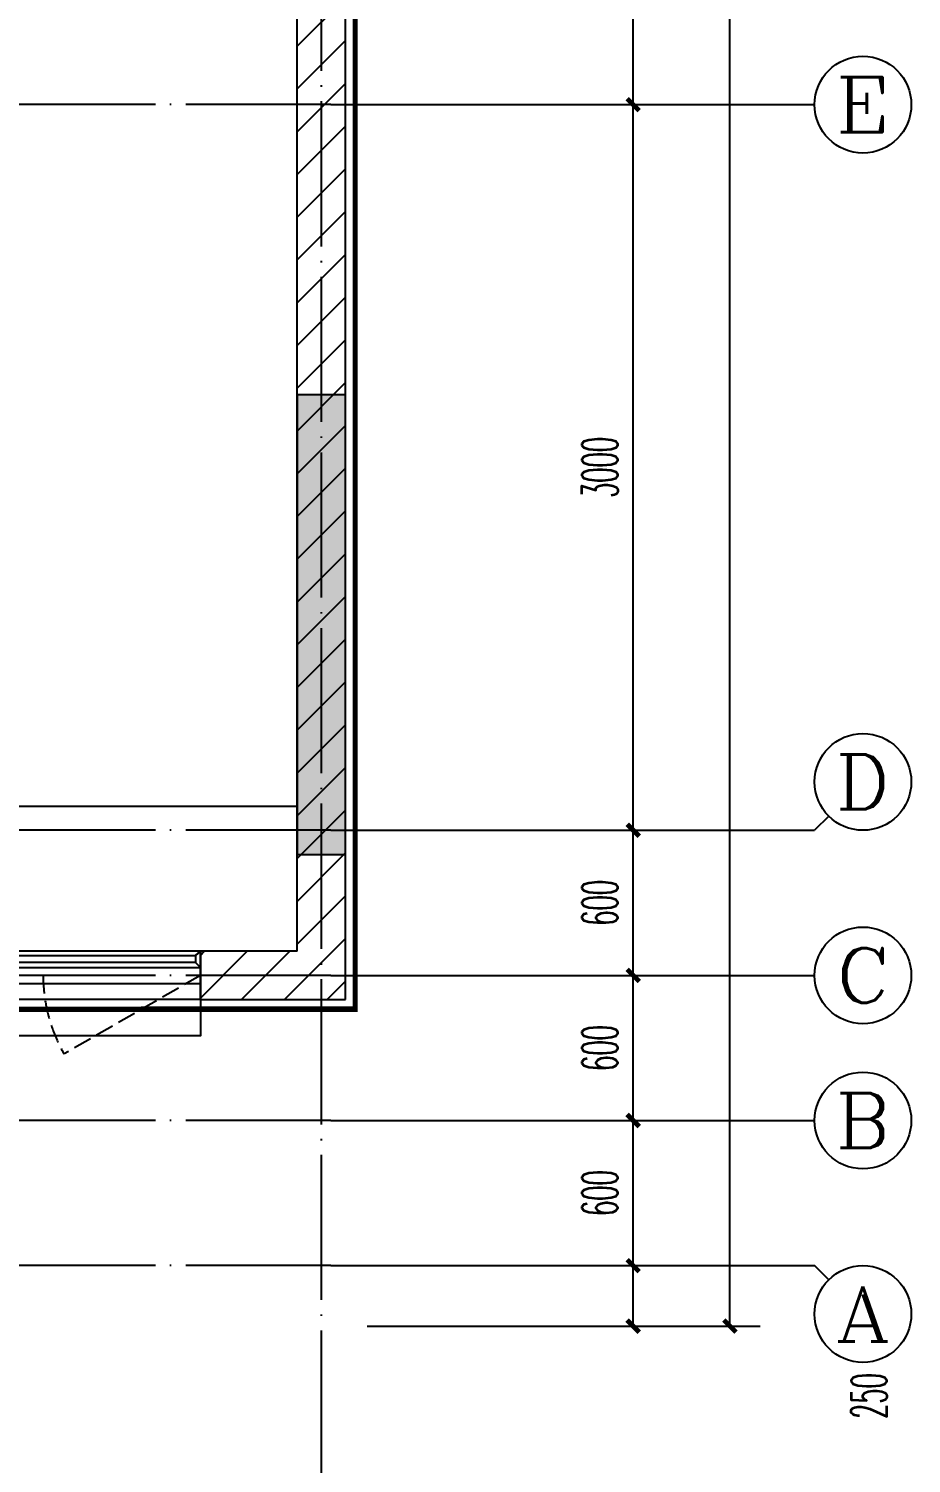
# Model space of a CAD drawing. Extents: x 27938 to 1507990, y 110129 to 923079.
# Drawn here: x 1250054 to 1253704, y 580007 to 585938 of the extents above; entities that cross this region are included whole.
import ezdxf
from ezdxf.enums import TextEntityAlignment as Align

# ---------------------------------------------------------------- set-up
doc = ezdxf.new("R2010")
doc.units = 0
doc.header["$LTSCALE"] = 1000
doc.header["$MEASUREMENT"] = 0
doc.linetypes.add('DASH', pattern=[0.35, 0.25, -0.1])
doc.linetypes.add('DOTE', pattern=[2.4200000000000004, 2, -0.2, 0.02, -0.2])
for name, color, linetype in [('----建筑底图', 8, 'Continuous'), ('3-栏杆1', 135, 'Continuous'), ('3.5方案汇报，与郭总、侯月琴确定户型_t8$0$2020.03.04 -1安徽标准化洋房户型(UA）_t8_t8$0$看线', 154, 'Continuous'), ('AXIS', 3, 'Continuous'), ('AXIS_TEXT', 7, 'Continuous'), ('COLUMN', 9, 'Continuous'), ('DOTE', 1, 'Continuous'), ('PUB_HATCH', 8, 'Continuous'), ('WALL', 9, 'Continuous'), ('WINDOW', 4, 'Continuous'), ('WINDOW_TEXT', 7, 'Continuous'), ('看线', 251, 'Continuous')]:
    doc.layers.add(name, color=color, linetype=linetype)
doc.styles.add('_TCH_AXIS', font='COMPLEX', dxfattribs={"bigfont": 'GBCBIG'})
doc.styles.add('_TCH_DIM_T3', font='SIMPLEX.shx', dxfattribs={"width": 0.4941176470588236, "bigfont": 'GBCBIG.shx'})
doc.styles.add('_TCH_WINDOW', font='SIMPLEX.shx', dxfattribs={"width": 0.7, "height": 3.5, "bigfont": 'GBCBIG.shx'})
doc.styles.add('COMPLEX', font='COMPLEX')
doc.dimstyles.new('_TCH_ARCH&&50', dxfattribs={"dimtxt": 148.75, "dimasz": 50, "dimexe": 125, "dimexo": 150, "dimgap": 63.12500000000001, "dimtad": 1, "dimdec": 0, "dimzin": 0, "dimdsep": 46, "dimtxsty": '_TCH_DIM_T3', "dimblk": 'ARCHTICK', "dimcen": 0.09, "dimclrt": 4, "dimazin": 2, "dimtfac": 1, "dimtdec": 0, "dimtix": 1, "dimtmove": 2, "dimatfit": 3, "dimfxl": 100, "dimtolj": 1, "dimtzin": 0, "dimarcsym": 0})
pattern_1 = [(45, (0, 89.755675), (-88.38838300365748, 88.3883830036575), [])]

# ---------------------------------------------------------------- blocks, each defined once
blk = doc.blocks.new('GFDGFSDFGD')
at = {"layer": 'PUB_HATCH'}
blk.add_hatch(color=0, dxfattribs=at).paths.add_polyline_path([(470716.6138186982, 367423.7237571239), (470516.6138194655, 367423.7237572445), (470516.6138193845, 365523.7242152715), (470716.6138235736, 365523.7259667461)])
at = {"layer": 'COLUMN', "color": 0}
for p, q in [((470716.6138186982, 367423.7237571239), (470516.6138194655, 367423.7237572445)), ((470516.6138194655, 367423.7237572445), (470516.6138193845, 365523.7242152715)), ((470716.6138235736, 365523.7259667461), (470716.6138186982, 367423.7237571239)), ((470516.6138193845, 365523.7242152715), (470716.6138235736, 365523.7259667461))]:
    blk.add_line(p, q, dxfattribs=at)
blk = doc.blocks.new('$WINLIB2D$00000001')
at = {"color": 0}
for points in [[(-0.4999999999999964, 0.5000000000000142), (-0.4999999999999964, -0.4999999999999858)], [(-0.4999999999999964, 0.5000000000000142), (0.5000000000000036, 0.5000000000000142)], [(0.5000000000000036, -0.4999999999999858), (0.5000000000000036, 0.5000000000000142)], [(0.5000000000000036, 0.1666666666666714), (-0.4999999999999964, 0.1666666666666714)], [(0.5000000000000036, -0.1666666666666572), (-0.4999999999999964, -0.1666666666666572)], [(-0.4999999999999964, -0.4999999999999858), (0.5000000000000036, -0.4999999999999858)]]:
    blk.add_lwpolyline(points, dxfattribs=at)
blk = doc.blocks.new('_ArchTick')
at = {"color": 0, "linetype": 'ByBlock', "const_width": 0.4}
blk.add_lwpolyline([(-0.5, -0.5), (0.5, 0.5)], dxfattribs=at)
blk = doc.blocks.new('*D1179')
at = {"layer": 'AXIS', "color": 0, "lineweight": -2}
for p, q in [((25189.89799962282, -13060.08435353777), (26814.89799962282, -13060.08435353777)), ((26689.89799962281, -25960.08434673276), (26689.89799962282, -13060.08435353777)), ((25189.89799962282, -25960.08434673276), (26814.89799962281, -25960.08434673276))]:
    blk.add_line(p, q, dxfattribs=at)
at = {"layer": 'Defpoints', "color": 0}
for p in [(25039.89799962282, -13060.08435353777), (26689.89799962282, -13060.08435353777), (25039.89799962282, -25960.08434673276)]:
    blk.add_point(p, dxfattribs=at)
at = {"layer": 'AXIS', "color": 0, "lineweight": -2, "xscale": 50, "yscale": 50, "zscale": 50}
for p, rotation in [((26689.89799962282, -13060.08435353777), 90), ((26689.89799962281, -25960.08434673276), 270)]:
    blk.add_blockref('_ArchTick', p, dxfattribs=dict(at, rotation=rotation))
at = {"layer": 'AXIS', "color": 4, "insert": (26552.39799962282, -19510.08435013526), "char_height": 148.75, "attachment_point": 5, "rotation": 90, "style": '_TCH_DIM_T3'}
blk.add_mtext('\\A1;12900', dxfattribs=at)
blk = doc.blocks.new('*D1180')
at = {"layer": 'AXIS', "color": 0, "lineweight": -2}
for p, q in [((25189.89799962282, -25710.08434673282), (26414.89799962282, -25710.08434673282)), ((26289.89799962282, -25960.08434673282), (26289.89799962282, -25710.08434673282)), ((25189.89799962282, -25960.08434673282), (26414.89799962282, -25960.08434673282))]:
    blk.add_line(p, q, dxfattribs=at)
at = {"layer": 'Defpoints', "color": 0}
for p in [(25039.89799962282, -25710.08434673282), (26289.89799962282, -25710.08434673282), (25039.89799962282, -25960.08434673282)]:
    blk.add_point(p, dxfattribs=at)
at = {"layer": 'AXIS', "color": 0, "lineweight": -2, "xscale": 50, "yscale": 50, "zscale": 50}
for p, rotation in [((26289.89799962282, -25710.08434673282), 90), ((26289.89799962282, -25960.08434673282), 270)]:
    blk.add_blockref('_ArchTick', p, dxfattribs=dict(at, rotation=rotation))
at = {"layer": 'AXIS', "color": 4, "insert": (27264.89799962282, -26249.08434673282), "char_height": 148.75, "attachment_point": 5, "rotation": 90, "style": '_TCH_DIM_T3'}
blk.add_mtext('\\A1;250', dxfattribs=at)
blk = doc.blocks.new('*D1181')
at = {"layer": 'AXIS', "color": 0, "lineweight": -2}
for p, q in [((25189.89799962282, -25110.08434673265), (26414.89799962282, -25110.08434673265)), ((26289.89799962282, -25710.08434673282), (26289.89799962282, -25110.08434673265)), ((25189.89799962282, -25710.08434673282), (26414.89799962282, -25710.08434673282))]:
    blk.add_line(p, q, dxfattribs=at)
at = {"layer": 'Defpoints', "color": 0}
for p in [(25039.89799962282, -25110.08434673265), (26289.89799962282, -25110.08434673265), (25039.89799962282, -25710.08434673282)]:
    blk.add_point(p, dxfattribs=at)
at = {"layer": 'AXIS', "color": 0, "lineweight": -2, "xscale": 50, "yscale": 50, "zscale": 50}
for p, rotation in [((26289.89799962282, -25110.08434673265), 90), ((26289.89799962282, -25710.08434673282), 270)]:
    blk.add_blockref('_ArchTick', p, dxfattribs=dict(at, rotation=rotation))
at = {"layer": 'AXIS', "color": 4, "insert": (26152.39799962282, -25410.08434673273), "char_height": 148.75, "attachment_point": 5, "rotation": 90, "style": '_TCH_DIM_T3'}
blk.add_mtext('\\A1;600', dxfattribs=at)
blk = doc.blocks.new('*D1182')
at = {"layer": 'AXIS', "color": 0, "lineweight": -2}
for p, q in [((25189.89799962282, -24510.08434673329), (26414.89799962282, -24510.08434673329)), ((26289.89799962282, -25110.08434673265), (26289.89799962282, -24510.08434673329)), ((25189.89799962282, -25110.08434673265), (26414.89799962282, -25110.08434673265))]:
    blk.add_line(p, q, dxfattribs=at)
at = {"layer": 'Defpoints', "color": 0}
for p in [(25039.89799962282, -24510.08434673329), (26289.89799962282, -24510.08434673329), (25039.89799962282, -25110.08434673265)]:
    blk.add_point(p, dxfattribs=at)
at = {"layer": 'AXIS', "color": 0, "lineweight": -2, "xscale": 50, "yscale": 50, "zscale": 50}
for p, rotation in [((26289.89799962282, -24510.08434673329), 90), ((26289.89799962282, -25110.08434673265), 270)]:
    blk.add_blockref('_ArchTick', p, dxfattribs=dict(at, rotation=rotation))
at = {"layer": 'AXIS', "color": 4, "insert": (26152.39799962282, -24810.08434673296), "char_height": 148.75, "attachment_point": 5, "rotation": 90, "style": '_TCH_DIM_T3'}
blk.add_mtext('\\A1;600', dxfattribs=at)
blk = doc.blocks.new('*D1183')
at = {"layer": 'AXIS', "color": 0, "lineweight": -2}
for p, q in [((25189.89799962282, -23910.08434673416), (26414.89799962282, -23910.08434673416)), ((26289.89799962282, -24510.08434673329), (26289.89799962282, -23910.08434673416)), ((25189.89799962282, -24510.08434673329), (26414.89799962282, -24510.08434673329))]:
    blk.add_line(p, q, dxfattribs=at)
at = {"layer": 'Defpoints', "color": 0}
for p in [(25039.89799962282, -23910.08434673416), (26289.89799962282, -23910.08434673416), (25039.89799962282, -24510.08434673329)]:
    blk.add_point(p, dxfattribs=at)
at = {"layer": 'AXIS', "color": 0, "lineweight": -2, "xscale": 50, "yscale": 50, "zscale": 50}
for p, rotation in [((26289.89799962282, -23910.08434673416), 90), ((26289.89799962282, -24510.08434673329), 270)]:
    blk.add_blockref('_ArchTick', p, dxfattribs=dict(at, rotation=rotation))
at = {"layer": 'AXIS', "color": 4, "insert": (26152.39799962282, -24210.08434673372), "char_height": 148.75, "attachment_point": 5, "rotation": 90, "style": '_TCH_DIM_T3'}
blk.add_mtext('\\A1;600', dxfattribs=at)
blk = doc.blocks.new('*D1184')
at = {"layer": 'AXIS', "color": 0, "lineweight": -2}
for p, q in [((25189.89799962282, -20910.0843476312), (26414.89799962282, -20910.0843476312)), ((26289.89799962282, -23910.08434673416), (26289.89799962282, -20910.0843476312)), ((25189.89799962282, -23910.08434673416), (26414.89799962282, -23910.08434673416))]:
    blk.add_line(p, q, dxfattribs=at)
at = {"layer": 'Defpoints', "color": 0}
for p in [(25039.89799962282, -20910.0843476312), (26289.89799962282, -20910.0843476312), (25039.89799962282, -23910.08434673416)]:
    blk.add_point(p, dxfattribs=at)
at = {"layer": 'AXIS', "color": 0, "lineweight": -2, "xscale": 50, "yscale": 50, "zscale": 50}
for p, rotation in [((26289.89799962282, -20910.0843476312), 90), ((26289.89799962282, -23910.08434673416), 270)]:
    blk.add_blockref('_ArchTick', p, dxfattribs=dict(at, rotation=rotation))
at = {"layer": 'AXIS', "color": 4, "insert": (26152.39799962282, -22410.08434718267), "char_height": 148.75, "attachment_point": 5, "rotation": 90, "style": '_TCH_DIM_T3'}
blk.add_mtext('\\A1;3000', dxfattribs=at)
blk = doc.blocks.new('*D1185')
at = {"layer": 'AXIS', "color": 0, "lineweight": -2}
for p, q in [((25189.89799962282, -19410.08434694179), (26414.89799962282, -19410.08434694179)), ((26289.89799962282, -20910.0843476312), (26289.89799962282, -19410.08434694179)), ((25189.89799962282, -20910.0843476312), (26414.89799962282, -20910.0843476312))]:
    blk.add_line(p, q, dxfattribs=at)
at = {"layer": 'Defpoints', "color": 0}
for p in [(25039.89799962282, -19410.08434694179), (26289.89799962282, -19410.08434694179), (25039.89799962282, -20910.0843476312)]:
    blk.add_point(p, dxfattribs=at)
at = {"layer": 'AXIS', "color": 0, "lineweight": -2, "xscale": 50, "yscale": 50, "zscale": 50}
for p, rotation in [((26289.89799962282, -19410.08434694179), 90), ((26289.89799962282, -20910.0843476312), 270)]:
    blk.add_blockref('_ArchTick', p, dxfattribs=dict(at, rotation=rotation))
at = {"layer": 'AXIS', "color": 4, "insert": (26152.39799962282, -20160.08434728649), "char_height": 148.75, "attachment_point": 5, "rotation": 90, "style": '_TCH_DIM_T3'}
blk.add_mtext('\\A1;1500', dxfattribs=at)
blk = doc.blocks.new('_AXISO')
at = {"color": 0}
blk.add_circle((0, 0), 0.5, dxfattribs=at)
at = {"layer": 'AXIS_TEXT', "color": 0, "style": 'COMPLEX', "width": 1.041666666666667}
blk.add_attdef('A', text='', height=0.56, dxfattribs=at).set_placement((-0.25, -0.28), (0.25, -0.28), align=Align.FIT)
blk = doc.blocks.new('A$C149A4CC3')
at = {"layer": 'PUB_HATCH'}
h = blk.add_hatch(dxfattribs=at)
h.set_pattern_fill('普通砖', color=256, scale=50, style=0)
h.set_pattern_definition(pattern_1)
h.paths.add_polyline_path([(24900.00000904959, -24410.08435555509), (25100.00000904557, -24610.08435557231), (25100.00000915001, -19410.08435532448), (24966.66667581664, -19410.0843553161), (24900.00000914802, -19510.08435531197)])
h = blk.add_hatch(dxfattribs=at)
h.set_pattern_fill('普通砖', color=256, scale=50, style=0)
h.set_pattern_definition(pattern_1)
h.paths.add_polyline_path([(24900.00000904959, -24410.08435555509), (24500.00001357271, -24410.08435552064), (24500.00001355548, -24610.08435552062), (25100.00000904557, -24610.08435557231)])
at = {"color": 8, "linetype": 'DASH', "ltscale": 0.8, "const_width": 20}
blk.add_lwpolyline([(23339.99999803479, -16470.08435543819), (25139.99999982852, -16470.08435532777), (25139.9999996688, -24650.08435557463), (22160.00000056915, -24650.08435531799)], dxfattribs=at)
at = {"layer": '3-栏杆1', "color": 8}
for p, q in [((22720.26864383218, -24427.93802345754), (24479.73135543312, -24427.89354381937)), ((24479.73135525302, -24427.87194613583), (24499.99998565007, -24410.08436782128)), ((24499.99998565007, -24410.08436782128), (24479.73135543324, -24427.8719459775)), ((24479.73135543324, -24427.8719459775), (24479.73135543603, -24457.15422583587)), ((24479.73135543591, -24457.17581387382), (22720.26864382939, -24457.22027364734)), ((24499.99996210018, -24477.00110087154), (24479.73135543603, -24457.15422583587))]:
    blk.add_line(p, q, dxfattribs=at)
at = {"layer": '3.5方案汇报，与郭总、侯月琴确定户型_t8$0$2020.03.04 -1安徽标准化洋房户型(UA）_t8_t8$0$看线', "color": 8, "ltscale": 10}
blk.add_line((22400.00001023221, -23810.0843481748), (24900.00000907364, -23810.08434822533), dxfattribs=at)
at = {"layer": 'AXIS', "color": 8}
for p, q in [((25039.89799961315, -20910.0843476312), (27039.89799961315, -20910.0843476312)), ((27098.47664338551, -23851.5057029699), (27039.89799962282, -23910.08434673259)), ((25039.89799962282, -23910.08434673259), (27039.89799962282, -23910.08434673259)), ((25039.89799962235, -24510.08434673265), (27039.89799962235, -24510.08434673265)), ((25039.89799962282, -25110.08434673259), (27039.89799962282, -25110.08434673259)), ((25039.89799962282, -25710.08434673282), (27039.89799962282, -25710.08434673282)), ((27098.47664338551, -25768.66299049552), (27039.89799962282, -25710.08434673282))]:
    blk.add_line(p, q, dxfattribs=at)
at = {"layer": 'DOTE', "color": 169, "linetype": 'DOTE', "ltscale": 0.3}
for p, q in [((24999.99999962293, -11458.04734790955), (24999.99999962281, -26899.48234673277)), ((25039.89799962282, -20910.08434866788), (-25818.76699962281, -20910.08434763114)), ((25039.89799962282, -23910.08435529144), (-25818.76699962281, -23910.08435529144)), ((25039.89799962282, -24510.0843552915), (-25818.76699962281, -24510.0843552915)), ((25039.89799962282, -25110.08434673282), (-25818.76699962281, -25110.08434673282)), ((25039.89799962282, -25710.08434673282), (-25818.76699962281, -25710.08434673276))]:
    blk.add_line(p, q, dxfattribs=at)
at = {"layer": 'WALL', "color": 8}
for p, q in [((25100.00000904557, -24610.08435557231), (25100.00000915001, -19410.08435532448)), ((24900.00000904959, -24410.08435555509), (24900.00000914802, -19510.08435531197)), ((24900.00000904959, -24410.08435555509), (24500.00001357271, -24410.08435552064)), ((24500.00001357271, -24410.08435552064), (24500.00001355548, -24610.08435552062)), ((24500.00001355548, -24610.08435552062), (25100.00000904557, -24610.08435557231))]:
    blk.add_line(p, q, dxfattribs=at)
at = {"layer": 'WINDOW', "color": 8, "linetype": 'DASH', "ltscale": 0.3}
blk.add_lwpolyline([(24499.99999957427, -24510.08435557905), (23936.8691058798, -24834.71275312413, -0.1314846383240589), (23849.99999962363, -24510.08435557049)], format="xyb", dxfattribs=at)
at = {"layer": '看线', "color": 8, "ltscale": 0.5}
for points in [[(24499.99994960008, -24610.084346216), (24499.99994960008, -24760.084346216), (22449.99994969857, -24760.084346216), (22449.99994966888, -25610.084346216)], [(24499.99999963737, -24610.08435555093), (24499.99999963737, -24760.08435555093), (22699.99999963737, -24760.08435555093), (22699.99999963597, -24610.08435557678)]]:
    blk.add_lwpolyline(points, dxfattribs=at)
at = {"color": 8}
blk.add_blockref('GFDGFSDFGD', (-445616.5786988664, -389533.8091794208), dxfattribs=at)
at = {"layer": 'AXIS', "color": 8}
ref = blk.add_blockref('_AXISO', (27239.89799961315, -20910.0843476312), dxfattribs=dict(at, xscale=400, yscale=400, zscale=400))
ref.add_attrib('A', 'E', dxfattribs={"layer": 'AXIS_TEXT', "color": 8, "ltscale": 0.5, "height": 226.2741699796952, "style": '_TCH_AXIS', "width": 1.312500000000011}).set_placement((27126.7609146233, -21023.22143262105), (27353.035084603, -21023.22143262105), align=Align.FIT)
ref = blk.add_blockref('_AXISO', (27239.89799962282, -23710.08434673259), dxfattribs=dict(at, xscale=400, yscale=400, zscale=400))
ref.add_attrib('A', 'D', dxfattribs={"layer": 'AXIS_TEXT', "color": 8, "ltscale": 0.5, "height": 226.2741699796952, "style": '_TCH_AXIS', "width": 1.235294117647069}).set_placement((27126.76091463297, -23823.22143172244), (27353.03508461266, -23823.22143172244), align=Align.FIT)
ref = blk.add_blockref('_AXISO', (27239.89799962235, -24510.08434673265), dxfattribs=dict(at, xscale=400, yscale=400, zscale=400))
ref.add_attrib('A', 'C', dxfattribs={"layer": 'AXIS_TEXT', "color": 8, "ltscale": 0.5, "height": 226.2741699796952, "style": '_TCH_AXIS', "width": 1.400000000000011}).set_placement((27126.7609146325, -24623.2214317225), (27353.0350846122, -24623.2214317225), align=Align.FIT)
ref = blk.add_blockref('_AXISO', (27239.89799962282, -25110.08434673259), dxfattribs=dict(at, xscale=400, yscale=400, zscale=400))
ref.add_attrib('A', 'B', dxfattribs={"layer": 'AXIS_TEXT', "color": 8, "ltscale": 0.5, "height": 226.2741699796952, "style": '_TCH_AXIS', "width": 1.235294117647069}).set_placement((27126.76091463297, -25223.22143172244), (27353.03508461266, -25223.22143172244), align=Align.FIT)
ref = blk.add_blockref('_AXISO', (27239.89799962282, -25910.08434673282), dxfattribs=dict(at, xscale=400, yscale=400, zscale=400))
ref.add_attrib('A', 'A', dxfattribs={"layer": 'AXIS_TEXT', "color": 8, "ltscale": 0.5, "height": 226.2741699796952, "style": '_TCH_AXIS', "width": 1.166666666666676}).set_placement((27126.76091463297, -26023.22143172267), (27353.03508461266, -26023.22143172267), align=Align.FIT)
at = {"layer": 'WINDOW', "color": 8}
ref = blk.add_blockref('$WINLIB2D$00000001', (23600.00001356413, -24510.08435544308), dxfattribs=dict(at, xscale=1800, yscale=200, zscale=1800, rotation=179.9999999950641))
ref.add_attrib('A', 'TC1817', (23594.75001356383, -24219.70935555048), dxfattribs={"layer": 'WINDOW_TEXT', "color": 8, "ltscale": 0.5, "height": 4.25, "rotation": 359.9999999950641, "style": '_TCH_WINDOW', "width": 0.4941176470588236})
at = {"layer": 'AXIS', "color": 8}
for p1, p2, distance, picture, middle in [((25039.89799962282, -25960.08434673276), (25039.89799962282, -13060.08435353777), -1650, '*D1179', (26552.39799962282, -19510.08435013526)), ((25039.89799962282, -20910.0843476312), (25039.89799962282, -19410.08434694179), -1250, '*D1185', (26152.39799962282, -20160.08434728649)), ((25039.89799962282, -23910.08434673416), (25039.89799962282, -20910.0843476312), -1250, '*D1184', (26152.39799962282, -22410.08434718267)), ((25039.89799962282, -24510.08434673329), (25039.89799962282, -23910.08434673416), -1250, '*D1183', (26152.39799962282, -24210.08434673372)), ((25039.89799962282, -25110.08434673265), (25039.89799962282, -24510.08434673329), -1250, '*D1182', (26152.39799962282, -24810.08434673296)), ((25039.89799962282, -25710.08434673282), (25039.89799962282, -25110.08434673265), -1250, '*D1181', (26152.39799962282, -25410.08434673273))]:
    dim = blk.add_aligned_dim(p1=p1, p2=p2, distance=distance, dimstyle='_TCH_ARCH&&50', dxfattribs=at)
    dim.commit()
    dim.dimension.update_dxf_attribs({"geometry": picture, "text_midpoint": middle})
dim = blk.add_linear_dim(base=(26289.89799962282, -25710.08434673282), p1=(25039.89799962282, -25960.08434673282), p2=(25039.89799962282, -25710.08434673282), angle=90, dimstyle='_TCH_ARCH&&50', dxfattribs=at)
dim.commit()
dim.dimension.update_dxf_attribs({"geometry": '*D1180', "text_midpoint": (27264.89799962282, -26249.08434673282), "dimtype": 129})

msp = doc.modelspace()

# ---------------------------------------------------------------- block references
at = {"layer": '----建筑底图'}
msp.add_blockref('A$C149A4CC3', (1226263.606702472, 606534.0600115282), dxfattribs=at)

doc.saveas('drawing.dxf')
